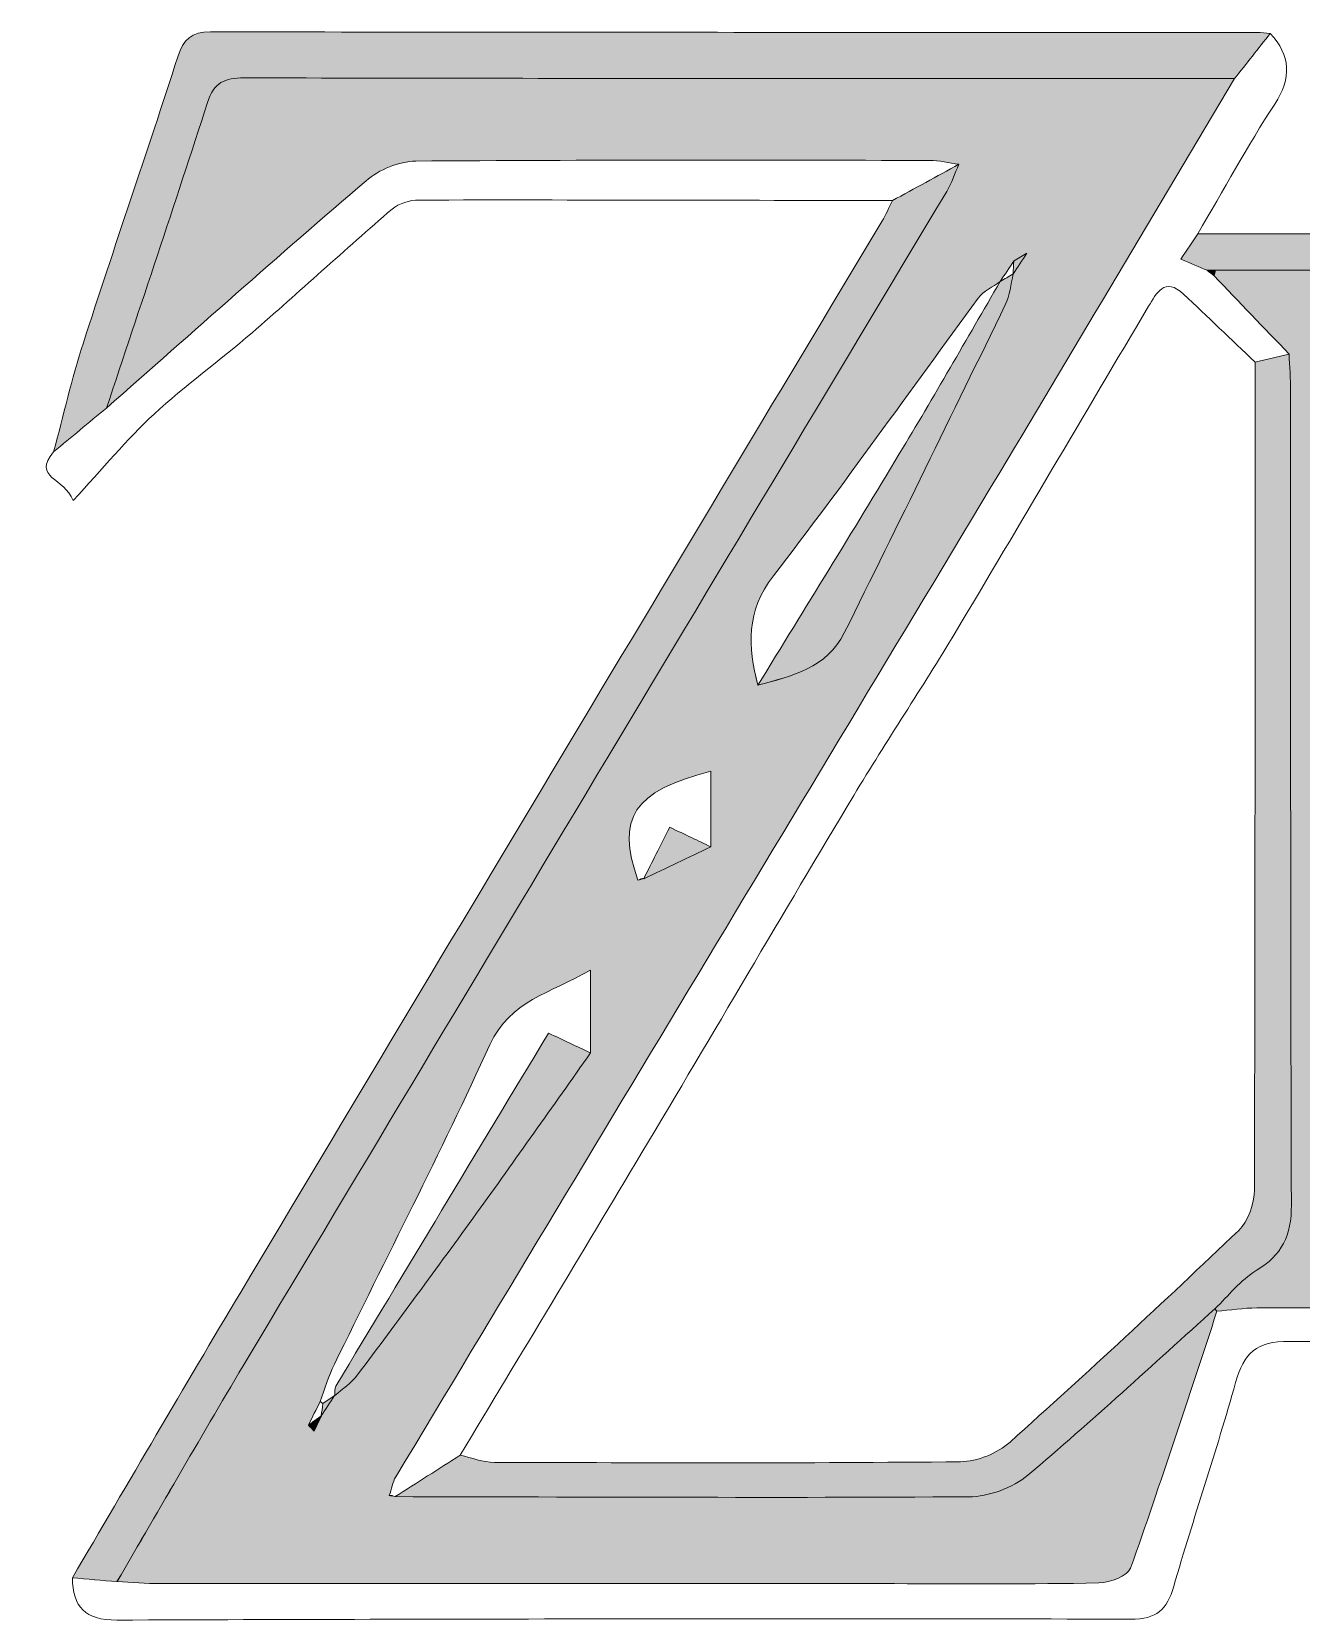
# Model space of a CAD drawing. Header units: inches. Extents: x 4 to 279, y -207 to -83.
# Drawn here: x 4.5 to 99.3, y -207.1 to -88.4 of the extents above; entities that cross this region are included whole.
import ezdxf

# ---------------------------------------------------------------- set-up
doc = ezdxf.new("R2010")
doc.units = ezdxf.units.IN
doc.header["$MEASUREMENT"] = 0
doc.layers.add('Layer 1', color=7, linetype='Continuous')

# ---------------------------------------------------------------- blocks, each defined once
blk = doc.blocks.new('block 3')
at = {"layer": 'Layer 1', "true_color": 0xc6202a}
h = blk.add_hatch(color=22, dxfattribs=at)
h.dxf.hatch_style = 2
edge = h.paths.add_edge_path()
edge.add_spline(control_points=[(96.97, -88.53), (96.08, -89.66), (95.19, -90.79), (94.3, -91.91), (69.64, -91.9), (44.98, -91.91), (20.32, -91.85), (18.86, -91.85), (18.07, -92.19), (17.59, -93.68), (15.13, -101.31), (12.57, -108.91), (10.04, -116.52), (8.72, -117.61), (7.4, -118.7), (6.09, -119.79), (6.82, -117.08), (7.44, -114.32), (8.31, -111.65), (10.61, -104.51), (13.06, -97.41), (15.37, -90.27), (15.8, -88.97), (16.36, -88.41), (17.81, -88.41), (43.87, -88.46), (69.92, -88.45), (95.97, -88.46), (96.3, -88.46), (96.64, -88.51), (96.97, -88.53)], knot_values=[0, 0, 0, 0, 1, 1, 1, 2, 2, 2, 3, 3, 3, 4, 4, 4, 5, 5, 5, 6, 6, 6, 7, 7, 7, 8, 8, 8, 9, 9, 9, 10, 10, 10, 10], degree=3, periodic=1)
h = blk.add_hatch(color=22, dxfattribs=at)
h.dxf.hatch_style = 2
edge = h.paths.add_edge_path()
edge.add_spline(control_points=[(73.71, -98.31), (72.98, -98.21), (72.25, -98.02), (71.52, -98.02), (58.73, -98), (45.93, -97.97), (33.14, -98.07), (31.89, -98.08), (30.4, -98.71), (29.43, -99.54), (22.9, -105.12), (16.49, -110.84), (10.04, -116.52), (12.57, -108.91), (15.13, -101.31), (17.59, -93.68), (18.07, -92.19), (18.86, -91.85), (20.32, -91.85), (44.98, -91.91), (69.64, -91.9), (94.3, -91.91), (88.46, -101.72), (82.64, -111.55), (76.76, -121.34), (61.73, -146.36), (46.68, -171.36), (31.65, -196.37), (31.4, -196.78), (31.32, -197.29), (31.16, -197.76), (31.3, -197.79), (31.44, -197.81), (31.59, -197.84), (31.59, -197.84), (31.6, -197.85), (31.6, -197.85), (45.88, -197.87), (60.16, -197.95), (74.44, -197.86), (75.94, -197.85), (77.73, -197.2), (78.87, -196.24), (83.63, -192.23), (88.2, -187.97), (92.84, -183.81), (92.84, -183.81), (92.99, -184), (92.99, -184), (90.87, -190.4), (88.79, -196.82), (86.54, -203.18), (86.33, -203.77), (85, -204.28), (84.17, -204.3), (79.08, -204.4), (73.99, -204.35), (68.9, -204.35), (50.62, -204.35), (32.35, -204.35), (14.07, -204.35), (12.99, -204.35), (11.91, -204.25), (10.83, -204.2), (14.06, -198.66), (17.26, -193.08), (20.55, -187.57), (37.96, -158.49), (55.39, -129.42), (72.8, -100.33), (73.18, -99.7), (73.41, -98.98), (73.71, -98.31)], knot_values=[0, 0, 0, 0, 1, 1, 1, 2, 2, 2, 3, 3, 3, 4, 4, 4, 5, 5, 5, 6, 6, 6, 7, 7, 7, 8, 8, 8, 9, 9, 9, 10, 10, 10, 11, 11, 11, 12, 12, 12, 13, 13, 13, 14, 14, 14, 15, 15, 15, 16, 16, 16, 17, 17, 17, 18, 18, 18, 19, 19, 19, 20, 20, 20, 21, 21, 21, 22, 22, 22, 23, 23, 23, 24, 24, 24, 24], degree=3, periodic=1)
edge = h.paths.add_edge_path()
edge.add_spline(control_points=[(26.08, -191.82), (26.41, -191.32), (26.75, -190.81), (27.08, -190.3), (27.08, -190.3), (27.09, -190.3), (27.09, -190.3), (27.66, -189.79), (28.34, -189.36), (28.79, -188.76), (31.78, -184.76), (34.75, -180.73), (37.68, -176.68), (40.55, -172.71), (43.36, -168.69), (46.2, -164.7), (46.2, -162.81), (46.2, -160.92), (46.2, -158.51), (43.15, -160.25), (40.19, -160.8), (38.68, -164.09), (34.99, -172.13), (30.94, -180.01), (27.06, -187.96), (26.63, -188.84), (26.35, -189.81), (26, -190.73), (25.71, -191.33), (25.42, -191.92), (25.12, -192.51), (25.27, -192.66), (25.42, -192.81), (25.56, -192.96), (25.74, -192.57), (25.92, -192.19), (26.1, -191.8), (26.1, -191.8), (26.08, -191.82), (26.08, -191.82)], knot_values=[0, 0, 0, 0, 1, 1, 1, 2, 2, 2, 3, 3, 3, 4, 4, 4, 5, 5, 5, 6, 6, 6, 7, 7, 7, 8, 8, 8, 9, 9, 9, 10, 10, 10, 11, 11, 11, 12, 12, 12, 13, 13, 13, 13], degree=3, periodic=1)
edge = h.paths.add_edge_path()
edge.add_spline(control_points=[(77.79, -105.55), (77.79, -105.55), (77.81, -105.54), (77.81, -105.54), (77.48, -106.04), (77.14, -106.55), (76.8, -107.06), (76.8, -107.06), (76.8, -107.06), (76.8, -107.06), (76.25, -107.47), (75.56, -107.78), (75.16, -108.31), (70.06, -115.22), (65.11, -122.25), (59.86, -129.05), (57.8, -131.73), (57.95, -134.34), (58.7, -137.23), (61.23, -136.54), (63.85, -135.94), (65.15, -133.32), (69.2, -125.16), (73.2, -116.98), (77.18, -108.8), (77.52, -108.1), (77.58, -107.27), (77.77, -106.5), (77.77, -106.5), (77.76, -106.52), (77.76, -106.52), (78.1, -106), (78.44, -105.48), (78.79, -104.96), (78.46, -105.15), (78.12, -105.35), (77.79, -105.55)], knot_values=[0, 0, 0, 0, 1, 1, 1, 2, 2, 2, 3, 3, 3, 4, 4, 4, 5, 5, 5, 6, 6, 6, 7, 7, 7, 8, 8, 8, 9, 9, 9, 10, 10, 10, 11, 11, 11, 12, 12, 12, 12], degree=3, periodic=1)
edge = h.paths.add_edge_path()
edge.add_spline(control_points=[(50.19, -151.67), (50.19, -151.67), (50.17, -151.68), (50.17, -151.68), (51.84, -150.89), (53.51, -150.1), (55.18, -149.31), (55.18, -147.46), (55.18, -145.61), (55.18, -143.66), (49.36, -145.14), (48.11, -147.16), (49.74, -151.8), (49.89, -151.75), (50.04, -151.71), (50.19, -151.67)], knot_values=[0, 0, 0, 0, 1, 1, 1, 2, 2, 2, 3, 3, 3, 4, 4, 4, 5, 5, 5, 5], degree=3, periodic=1)
h = blk.add_hatch(color=22, dxfattribs=at)
h.dxf.hatch_style = 2
edge = h.paths.add_edge_path()
edge.add_spline(control_points=[(10.82, -204.2), (9.71, -204.1), (8.6, -204.01), (7.49, -203.91), (11.68, -196.79), (15.83, -189.65), (20.07, -182.56), (36.01, -155.88), (51.99, -129.23), (67.96, -102.57), (68.26, -102.07), (68.49, -101.54), (68.75, -101.02), (70.41, -100.12), (72.06, -99.21), (73.71, -98.31), (73.41, -98.98), (73.18, -99.7), (72.8, -100.33), (55.39, -129.42), (37.96, -158.49), (20.55, -187.57), (17.26, -193.08), (14.06, -198.66), (10.82, -204.2)], knot_values=[0, 0, 0, 0, 1, 1, 1, 2, 2, 2, 3, 3, 3, 4, 4, 4, 5, 5, 5, 6, 6, 6, 7, 7, 7, 8, 8, 8, 8], degree=3, periodic=1)
h = blk.add_hatch(color=22, dxfattribs=at)
h.dxf.hatch_style = 2
edge = h.paths.add_edge_path()
edge.add_spline(control_points=[(167.2, -103.58), (166.33, -104.46), (165.46, -105.35), (164.58, -106.23), (155.55, -106.23), (146.51, -106.23), (137.47, -106.23), (136.36, -103.43), (135.22, -105.35), (134.09, -106.2), (133.89, -106.21), (133.69, -106.22), (133.49, -106.23), (119.95, -106.23), (106.4, -106.23), (92.86, -106.23), (92.66, -106.23), (92.46, -106.23), (92.26, -106.23), (91.67, -105.98), (91.07, -105.72), (90.3, -105.39), (90.76, -104.69), (91.16, -104.1), (91.56, -103.5), (116.02, -103.5), (140.49, -103.49), (164.95, -103.49), (165.7, -103.49), (166.45, -103.55), (167.2, -103.58)], knot_values=[0, 0, 0, 0, 1, 1, 1, 2, 2, 2, 3, 3, 3, 4, 4, 4, 5, 5, 5, 6, 6, 6, 7, 7, 7, 8, 8, 8, 9, 9, 9, 10, 10, 10, 10], degree=3, periodic=1)
h = blk.add_hatch(color=22, dxfattribs=at)
h.dxf.hatch_style = 2
edge = h.paths.add_edge_path()
edge.add_spline(control_points=[(77.76, -106.52), (77.77, -106.19), (77.79, -105.87), (77.81, -105.54), (77.81, -105.54), (77.79, -105.55), (77.79, -105.55), (78.12, -105.35), (78.46, -105.15), (78.79, -104.96), (78.44, -105.48), (78.1, -106), (77.76, -106.52)], knot_values=[0, 0, 0, 0, 1, 1, 1, 2, 2, 2, 3, 3, 3, 4, 4, 4, 4], degree=3, periodic=1)
h = blk.add_hatch(color=22, dxfattribs=at)
h.dxf.hatch_style = 2
edge = h.paths.add_edge_path()
edge.add_spline(control_points=[(77.77, -106.5), (77.58, -107.27), (77.52, -108.1), (77.18, -108.8), (73.2, -116.98), (69.2, -125.16), (65.15, -133.32), (63.85, -135.94), (61.23, -136.54), (58.7, -137.22), (62.22, -131.47), (65.78, -125.74), (69.26, -119.95), (71.83, -115.69), (74.29, -111.36), (76.8, -107.06), (76.8, -107.06), (76.8, -107.06), (76.8, -107.06), (77.12, -106.87), (77.44, -106.69), (77.77, -106.5)], knot_values=[0, 0, 0, 0, 1, 1, 1, 2, 2, 2, 3, 3, 3, 4, 4, 4, 5, 5, 5, 6, 6, 6, 7, 7, 7, 7], degree=3, periodic=1)
at = {"layer": 'Layer 1', "true_color": 0xd42836}
h = blk.add_hatch(color=22, dxfattribs=at)
h.dxf.hatch_style = 2
edge = h.paths.add_edge_path()
edge.add_spline(control_points=[(92.86, -106.23), (92.84, -106.37), (92.82, -106.5), (92.79, -106.64), (92.61, -106.5), (92.44, -106.37), (92.26, -106.23), (92.46, -106.23), (92.66, -106.23), (92.86, -106.23)], knot_values=[0, 0, 0, 0, 1, 1, 1, 2, 2, 2, 3, 3, 3, 3], degree=3, periodic=1)
at = {"layer": 'Layer 1', "true_color": 0xc6202a}
h = blk.add_hatch(color=22, dxfattribs=at)
h.dxf.hatch_style = 2
edge = h.paths.add_edge_path()
edge.add_spline(control_points=[(92.86, -106.23), (106.4, -106.23), (119.95, -106.23), (133.49, -106.23), (133.67, -106.34), (133.84, -106.45), (134.02, -106.56), (133.99, -115.65), (133.97, -124.75), (133.95, -133.84), (131.26, -126.96), (128.59, -120.07), (125.88, -113.2), (125.57, -112.41), (125, -111.71), (124.56, -110.97), (119.96, -110.97), (115.37, -110.97), (110.62, -110.97), (110.58, -111.24), (110.47, -111.64), (110.47, -112.03), (110.46, -121.01), (110.45, -129.99), (110.48, -138.97), (110.49, -139.59), (110.8, -140.21), (110.97, -140.82), (116.52, -142.29), (119.25, -141.39), (122.42, -137.06), (123.3, -135.85), (124.23, -134.67), (125.14, -133.48), (125.14, -140.63), (125.14, -147.78), (125.14, -155.53), (123.26, -152.72), (121.79, -150.41), (120.21, -148.19), (119.77, -147.57), (119.04, -146.79), (118.41, -146.75), (115.86, -146.58), (113.3, -146.68), (110.65, -146.68), (110.56, -147.37), (110.46, -147.77), (110.46, -148.16), (110.45, -157.33), (110.44, -166.5), (110.47, -175.66), (110.47, -176.3), (110.75, -176.93), (110.9, -177.56), (111.06, -177.7), (111.23, -177.85), (111.39, -177.99), (115.23, -177.97), (119.08, -177.82), (122.92, -177.98), (124.82, -178.06), (125.51, -177.34), (126.04, -175.64), (128.69, -167.11), (131.46, -158.61), (134.19, -150.1), (134.26, -157.61), (134.34, -165.12), (134.4, -172.63), (134.42, -176.21), (134.4, -179.78), (134.4, -183.6), (133.3, -183.65), (132.42, -183.73), (131.53, -183.73), (119.67, -183.74), (107.82, -183.73), (95.96, -183.75), (94.97, -183.75), (93.98, -183.91), (92.99, -184), (92.99, -184), (92.84, -183.81), (92.84, -183.81), (93.86, -182.84), (94.74, -181.66), (95.92, -180.96), (97.85, -179.8), (98.56, -178.34), (98.55, -176.06), (98.47, -155.79), (98.5, -135.51), (98.49, -115.24), (98.49, -114.32), (98.41, -113.41), (98.37, -112.49), (96.51, -110.54), (94.65, -108.59), (92.79, -106.64), (92.82, -106.5), (92.84, -106.37), (92.86, -106.23)], knot_values=[0, 0, 0, 0, 1, 1, 1, 2, 2, 2, 3, 3, 3, 4, 4, 4, 5, 5, 5, 6, 6, 6, 7, 7, 7, 8, 8, 8, 9, 9, 9, 10, 10, 10, 11, 11, 11, 12, 12, 12, 13, 13, 13, 14, 14, 14, 15, 15, 15, 16, 16, 16, 17, 17, 17, 18, 18, 18, 19, 19, 19, 20, 20, 20, 21, 21, 21, 22, 22, 22, 23, 23, 23, 24, 24, 24, 25, 25, 25, 26, 26, 26, 27, 27, 27, 28, 28, 28, 29, 29, 29, 30, 30, 30, 31, 31, 31, 32, 32, 32, 33, 33, 33, 34, 34, 34, 34], degree=3, periodic=1)
h = blk.add_hatch(color=22, dxfattribs=at)
h.dxf.hatch_style = 2
edge = h.paths.add_edge_path()
edge.add_spline(control_points=[(36.45, -194.76), (37.31, -194.94), (38.17, -195.28), (39.02, -195.29), (50.63, -195.32), (62.23, -195.36), (73.83, -195.24), (75.08, -195.23), (76.59, -194.61), (77.53, -193.77), (83.31, -188.59), (89, -183.32), (94.61, -177.96), (95.33, -177.28), (95.78, -175.96), (95.78, -174.93), (95.85, -154.32), (95.83, -133.7), (95.83, -113.08), (96.68, -112.88), (97.52, -112.69), (98.37, -112.49), (98.41, -113.41), (98.49, -114.32), (98.49, -115.24), (98.5, -135.51), (98.47, -155.79), (98.55, -176.06), (98.56, -178.34), (97.85, -179.8), (95.92, -180.96), (94.74, -181.66), (93.86, -182.84), (92.84, -183.81), (88.2, -187.97), (83.63, -192.23), (78.87, -196.24), (77.73, -197.2), (75.94, -197.85), (74.44, -197.86), (60.16, -197.95), (45.88, -197.87), (31.6, -197.85), (33.22, -196.82), (34.84, -195.79), (36.45, -194.76)], knot_values=[0, 0, 0, 0, 1, 1, 1, 2, 2, 2, 3, 3, 3, 4, 4, 4, 5, 5, 5, 6, 6, 6, 7, 7, 7, 8, 8, 8, 9, 9, 9, 10, 10, 10, 11, 11, 11, 12, 12, 12, 13, 13, 13, 14, 14, 14, 15, 15, 15, 15], degree=3, periodic=1)
h = blk.add_hatch(color=22, dxfattribs=at)
h.dxf.hatch_style = 2
edge = h.paths.add_edge_path()
edge.add_spline(control_points=[(50.17, -151.68), (50.78, -150.46), (51.4, -149.24), (52.11, -147.84), (53.29, -148.4), (54.24, -148.85), (55.18, -149.31), (53.51, -150.1), (51.84, -150.89), (50.17, -151.68)], knot_values=[0, 0, 0, 0, 1, 1, 1, 2, 2, 2, 3, 3, 3, 3], degree=3, periodic=1)
at = {"layer": 'Layer 1', "true_color": 0xe16974}
h = blk.add_hatch(color=243, dxfattribs=at)
h.dxf.hatch_style = 2
edge = h.paths.add_edge_path()
edge.add_spline(control_points=[(49.74, -151.8), (49.88, -151.71), (50.03, -151.67), (50.19, -151.67), (50.04, -151.71), (49.89, -151.75), (49.74, -151.8)], knot_values=[0, 0, 0, 0, 1, 1, 1, 2, 2, 2, 2], degree=3, periodic=1)
at = {"layer": 'Layer 1', "true_color": 0xc6202a}
h = blk.add_hatch(color=22, dxfattribs=at)
h.dxf.hatch_style = 2
edge = h.paths.add_edge_path()
edge.add_spline(control_points=[(27.09, -190.3), (27.11, -190.06), (27.06, -189.78), (27.17, -189.59), (32.43, -180.85), (37.69, -172.12), (43.06, -163.22), (44.16, -163.74), (45.18, -164.22), (46.2, -164.7), (43.36, -168.69), (40.55, -172.71), (37.68, -176.68), (34.75, -180.73), (31.78, -184.76), (28.79, -188.76), (28.34, -189.36), (27.66, -189.79), (27.09, -190.3)], knot_values=[0, 0, 0, 0, 1, 1, 1, 2, 2, 2, 3, 3, 3, 4, 4, 4, 5, 5, 5, 6, 6, 6, 6], degree=3, periodic=1)
h = blk.add_hatch(color=22, dxfattribs=at)
h.dxf.hatch_style = 2
edge = h.paths.add_edge_path()
edge.add_spline(control_points=[(26.08, -191.82), (26.12, -191.52), (26.16, -191.21), (26.2, -190.9), (26.49, -190.7), (26.79, -190.5), (27.08, -190.3), (26.75, -190.81), (26.41, -191.32), (26.08, -191.82)], knot_values=[0, 0, 0, 0, 1, 1, 1, 2, 2, 2, 3, 3, 3, 3], degree=3, periodic=1)
h = blk.add_hatch(color=22, dxfattribs=at)
h.dxf.hatch_style = 2
edge = h.paths.add_edge_path()
edge.add_spline(control_points=[(26.1, -191.8), (25.92, -192.19), (25.74, -192.57), (25.56, -192.96), (25.42, -192.81), (25.27, -192.66), (25.12, -192.51), (25.45, -192.27), (25.77, -192.04), (26.1, -191.8)], knot_values=[0, 0, 0, 0, 1, 1, 1, 2, 2, 2, 3, 3, 3, 3], degree=3, periodic=1)
at = {"layer": 'Layer 1', "true_color": 0xd42836}
h = blk.add_hatch(color=22, dxfattribs=at)
h.dxf.hatch_style = 2
edge = h.paths.add_edge_path()
edge.add_spline(control_points=[(31.59, -197.84), (31.44, -197.81), (31.3, -197.79), (31.16, -197.76), (31.31, -197.75), (31.45, -197.78), (31.59, -197.84)], knot_values=[0, 0, 0, 0, 1, 1, 1, 2, 2, 2, 2], degree=3, periodic=1)
at = {"layer": 'Layer 1', "lineweight": 0}
for points, knots in [([(96.97, -88.53), (96.08, -89.66), (95.19, -90.79), (94.3, -91.91), (69.64, -91.9), (44.98, -91.91), (20.32, -91.85), (18.86, -91.85), (18.07, -92.19), (17.59, -93.68), (15.13, -101.31), (12.57, -108.91), (10.04, -116.52), (8.72, -117.61), (7.4, -118.7), (6.09, -119.79), (6.82, -117.08), (7.44, -114.32), (8.31, -111.65), (10.61, -104.51), (13.06, -97.41), (15.37, -90.27), (15.8, -88.97), (16.36, -88.41), (17.81, -88.41), (43.87, -88.46), (69.92, -88.45), (95.97, -88.46), (96.3, -88.46), (96.64, -88.51), (96.97, -88.53)], [0, 0, 0, 0, 1, 1, 1, 2, 2, 2, 3, 3, 3, 4, 4, 4, 5, 5, 5, 6, 6, 6, 7, 7, 7, 8, 8, 8, 9, 9, 9, 10, 10, 10, 10]), ([(96.97, -88.53), (98.49, -90.2), (98.59, -91.84), (97.3, -93.81), (95.26, -96.96), (93.46, -100.26), (91.56, -103.5), (91.16, -104.1), (90.76, -104.69), (90.3, -105.39), (91.07, -105.72), (91.67, -105.98), (92.26, -106.23), (92.44, -106.37), (92.61, -106.5), (92.79, -106.64), (94.65, -108.59), (96.51, -110.54), (98.37, -112.49), (97.52, -112.69), (96.68, -112.88), (95.83, -113.08), (94.05, -111.39), (92.28, -109.69), (90.5, -108.01), (89.08, -106.69), (88.45, -107.97), (87.88, -108.92), (83.05, -117.04), (78.28, -125.2), (73.43, -133.31), (70.98, -137.4), (68.31, -141.37), (65.86, -145.46), (60.55, -154.33), (55.33, -163.27), (50.03, -172.15), (45.53, -179.7), (40.98, -187.23), (36.45, -194.76), (34.84, -195.79), (33.22, -196.82), (31.6, -197.85), (31.6, -197.85), (31.59, -197.84), (31.59, -197.84), (31.45, -197.78), (31.31, -197.75), (31.16, -197.76), (31.32, -197.29), (31.4, -196.78), (31.65, -196.37), (46.68, -171.36), (61.73, -146.36), (76.76, -121.34), (82.64, -111.55), (88.46, -101.72), (94.3, -91.91), (95.19, -90.79), (96.08, -89.66), (96.97, -88.53)], [0, 0, 0, 0, 1, 1, 1, 2, 2, 2, 3, 3, 3, 4, 4, 4, 5, 5, 5, 6, 6, 6, 7, 7, 7, 8, 8, 8, 9, 9, 9, 10, 10, 10, 11, 11, 11, 12, 12, 12, 13, 13, 13, 14, 14, 14, 15, 15, 15, 16, 16, 16, 17, 17, 17, 18, 18, 18, 19, 19, 19, 20, 20, 20, 20]), ([(73.71, -98.31), (72.98, -98.21), (72.25, -98.02), (71.52, -98.02), (58.73, -98), (45.93, -97.97), (33.14, -98.07), (31.89, -98.08), (30.4, -98.71), (29.43, -99.54), (22.9, -105.12), (16.49, -110.84), (10.04, -116.52), (12.57, -108.91), (15.13, -101.31), (17.59, -93.68), (18.07, -92.19), (18.86, -91.85), (20.32, -91.85), (44.98, -91.91), (69.64, -91.9), (94.3, -91.91), (88.46, -101.72), (82.64, -111.55), (76.76, -121.34), (61.73, -146.36), (46.68, -171.36), (31.65, -196.37), (31.4, -196.78), (31.32, -197.29), (31.16, -197.76), (31.3, -197.79), (31.44, -197.81), (31.59, -197.84), (31.59, -197.84), (31.6, -197.85), (31.6, -197.85), (45.88, -197.87), (60.16, -197.95), (74.44, -197.86), (75.94, -197.85), (77.73, -197.2), (78.87, -196.24), (83.63, -192.23), (88.2, -187.97), (92.84, -183.81), (92.84, -183.81), (92.99, -184), (92.99, -184), (90.87, -190.4), (88.79, -196.82), (86.54, -203.18), (86.33, -203.77), (85, -204.28), (84.17, -204.3), (79.08, -204.4), (73.99, -204.35), (68.9, -204.35), (50.62, -204.35), (32.35, -204.35), (14.07, -204.35), (12.99, -204.35), (11.91, -204.25), (10.83, -204.2), (14.06, -198.66), (17.26, -193.08), (20.55, -187.57), (37.96, -158.49), (55.39, -129.42), (72.8, -100.33), (73.18, -99.7), (73.41, -98.98), (73.71, -98.31)], [0, 0, 0, 0, 1, 1, 1, 2, 2, 2, 3, 3, 3, 4, 4, 4, 5, 5, 5, 6, 6, 6, 7, 7, 7, 8, 8, 8, 9, 9, 9, 10, 10, 10, 11, 11, 11, 12, 12, 12, 13, 13, 13, 14, 14, 14, 15, 15, 15, 16, 16, 16, 17, 17, 17, 18, 18, 18, 19, 19, 19, 20, 20, 20, 21, 21, 21, 22, 22, 22, 23, 23, 23, 24, 24, 24, 24]), ([(73.71, -98.31), (72.06, -99.21), (70.41, -100.12), (68.75, -101.02), (56.97, -101), (45.18, -100.96), (33.39, -100.98), (32.71, -100.98), (31.87, -101.23), (31.37, -101.66), (27.84, -104.7), (24.42, -107.85), (20.91, -110.89), (18.51, -112.97), (15.91, -114.83), (13.59, -116.98), (11.55, -118.87), (9.77, -121.03), (7.55, -123.42), (6.9, -121.73), (4.46, -121.73), (6.09, -119.79), (7.4, -118.7), (8.72, -117.61), (10.04, -116.52), (16.49, -110.84), (22.9, -105.12), (29.43, -99.54), (30.4, -98.71), (31.89, -98.08), (33.14, -98.07), (45.93, -97.97), (58.73, -98), (71.52, -98.02), (72.25, -98.02), (72.98, -98.21), (73.71, -98.31)], [0, 0, 0, 0, 1, 1, 1, 2, 2, 2, 3, 3, 3, 4, 4, 4, 5, 5, 5, 6, 6, 6, 7, 7, 7, 8, 8, 8, 9, 9, 9, 10, 10, 10, 11, 11, 11, 12, 12, 12, 12]), ([(10.82, -204.2), (9.71, -204.1), (8.6, -204.01), (7.49, -203.91), (11.68, -196.79), (15.83, -189.65), (20.07, -182.56), (36.01, -155.88), (51.99, -129.23), (67.96, -102.57), (68.26, -102.07), (68.49, -101.54), (68.75, -101.02), (70.41, -100.12), (72.06, -99.21), (73.71, -98.31), (73.41, -98.98), (73.18, -99.7), (72.8, -100.33), (55.39, -129.42), (37.96, -158.49), (20.55, -187.57), (17.26, -193.08), (14.06, -198.66), (10.82, -204.2)], [0, 0, 0, 0, 1, 1, 1, 2, 2, 2, 3, 3, 3, 4, 4, 4, 5, 5, 5, 6, 6, 6, 7, 7, 7, 8, 8, 8, 8]), ([(167.2, -103.58), (166.33, -104.46), (165.46, -105.35), (164.58, -106.23), (155.55, -106.23), (146.51, -106.23), (137.47, -106.23), (136.36, -103.43), (135.22, -105.35), (134.09, -106.2), (133.89, -106.21), (133.69, -106.22), (133.49, -106.23), (119.95, -106.23), (106.4, -106.23), (92.86, -106.23), (92.66, -106.23), (92.46, -106.23), (92.26, -106.23), (91.67, -105.98), (91.07, -105.72), (90.3, -105.39), (90.76, -104.69), (91.16, -104.1), (91.56, -103.5), (116.02, -103.5), (140.49, -103.49), (164.95, -103.49), (165.7, -103.49), (166.45, -103.55), (167.2, -103.58)], [0, 0, 0, 0, 1, 1, 1, 2, 2, 2, 3, 3, 3, 4, 4, 4, 5, 5, 5, 6, 6, 6, 7, 7, 7, 8, 8, 8, 9, 9, 9, 10, 10, 10, 10]), ([(77.79, -105.55), (77.79, -105.55), (77.81, -105.54), (77.81, -105.54), (77.48, -106.04), (77.14, -106.55), (76.8, -107.06), (76.8, -107.06), (76.8, -107.06), (76.8, -107.06), (76.25, -107.47), (75.56, -107.78), (75.16, -108.31), (70.06, -115.22), (65.11, -122.25), (59.86, -129.05), (57.8, -131.73), (57.95, -134.34), (58.7, -137.23), (61.23, -136.54), (63.85, -135.94), (65.15, -133.32), (69.2, -125.16), (73.2, -116.98), (77.18, -108.8), (77.52, -108.1), (77.58, -107.27), (77.77, -106.5), (77.77, -106.5), (77.76, -106.52), (77.76, -106.52), (78.1, -106), (78.44, -105.48), (78.79, -104.96), (78.46, -105.15), (78.12, -105.35), (77.79, -105.55)], [0, 0, 0, 0, 1, 1, 1, 2, 2, 2, 3, 3, 3, 4, 4, 4, 5, 5, 5, 6, 6, 6, 7, 7, 7, 8, 8, 8, 9, 9, 9, 10, 10, 10, 11, 11, 11, 12, 12, 12, 12]), ([(77.77, -106.5), (77.44, -106.69), (77.12, -106.87), (76.8, -107.06), (77.14, -106.55), (77.48, -106.04), (77.81, -105.54), (77.79, -105.87), (77.77, -106.19), (77.76, -106.52), (77.76, -106.52), (77.77, -106.5), (77.77, -106.5)], [0, 0, 0, 0, 1, 1, 1, 2, 2, 2, 3, 3, 3, 4, 4, 4, 4]), ([(77.76, -106.52), (77.77, -106.19), (77.79, -105.87), (77.81, -105.54), (77.81, -105.54), (77.79, -105.55), (77.79, -105.55), (78.12, -105.35), (78.46, -105.15), (78.79, -104.96), (78.44, -105.48), (78.1, -106), (77.76, -106.52)], [0, 0, 0, 0, 1, 1, 1, 2, 2, 2, 3, 3, 3, 4, 4, 4, 4]), ([(78.79, -104.96), (78.46, -105.15), (78.12, -105.35), (77.79, -105.55), (78.12, -105.35), (78.46, -105.15), (78.79, -104.96)], [0, 0, 0, 0, 1, 1, 1, 2, 2, 2, 2]), ([(77.77, -106.5), (77.58, -107.27), (77.52, -108.1), (77.18, -108.8), (73.2, -116.98), (69.2, -125.16), (65.15, -133.32), (63.85, -135.94), (61.23, -136.54), (58.7, -137.22), (62.22, -131.47), (65.78, -125.74), (69.26, -119.95), (71.83, -115.69), (74.29, -111.36), (76.8, -107.06), (76.8, -107.06), (76.8, -107.06), (76.8, -107.06), (77.12, -106.87), (77.44, -106.69), (77.77, -106.5)], [0, 0, 0, 0, 1, 1, 1, 2, 2, 2, 3, 3, 3, 4, 4, 4, 5, 5, 5, 6, 6, 6, 7, 7, 7, 7]), ([(92.86, -106.23), (92.84, -106.37), (92.82, -106.5), (92.79, -106.64), (92.61, -106.5), (92.44, -106.37), (92.26, -106.23), (92.46, -106.23), (92.66, -106.23), (92.86, -106.23)], [0, 0, 0, 0, 1, 1, 1, 2, 2, 2, 3, 3, 3, 3]), ([(92.86, -106.23), (106.4, -106.23), (119.95, -106.23), (133.49, -106.23), (133.67, -106.34), (133.84, -106.45), (134.02, -106.56), (133.99, -115.65), (133.97, -124.75), (133.95, -133.84), (131.26, -126.96), (128.59, -120.07), (125.88, -113.2), (125.57, -112.41), (125, -111.71), (124.56, -110.97), (119.96, -110.97), (115.37, -110.97), (110.62, -110.97), (110.58, -111.24), (110.47, -111.64), (110.47, -112.03), (110.46, -121.01), (110.45, -129.99), (110.48, -138.97), (110.49, -139.59), (110.8, -140.21), (110.97, -140.82), (116.52, -142.29), (119.25, -141.39), (122.42, -137.06), (123.3, -135.85), (124.23, -134.67), (125.14, -133.48), (125.14, -140.63), (125.14, -147.78), (125.14, -155.53), (123.26, -152.72), (121.79, -150.41), (120.21, -148.19), (119.77, -147.57), (119.04, -146.79), (118.41, -146.75), (115.86, -146.58), (113.3, -146.68), (110.65, -146.68), (110.56, -147.37), (110.46, -147.77), (110.46, -148.16), (110.45, -157.33), (110.44, -166.5), (110.47, -175.66), (110.47, -176.3), (110.75, -176.93), (110.9, -177.56), (111.06, -177.7), (111.23, -177.85), (111.39, -177.99), (115.23, -177.97), (119.08, -177.82), (122.92, -177.98), (124.82, -178.06), (125.51, -177.34), (126.04, -175.64), (128.69, -167.11), (131.46, -158.61), (134.19, -150.1), (134.26, -157.61), (134.34, -165.12), (134.4, -172.63), (134.42, -176.21), (134.4, -179.78), (134.4, -183.6), (133.3, -183.65), (132.42, -183.73), (131.53, -183.73), (119.67, -183.74), (107.82, -183.73), (95.96, -183.75), (94.97, -183.75), (93.98, -183.91), (92.99, -184), (92.99, -184), (92.84, -183.81), (92.84, -183.81), (93.86, -182.84), (94.74, -181.66), (95.92, -180.96), (97.85, -179.8), (98.56, -178.34), (98.55, -176.06), (98.47, -155.79), (98.5, -135.51), (98.49, -115.24), (98.49, -114.32), (98.41, -113.41), (98.37, -112.49), (96.51, -110.54), (94.65, -108.59), (92.79, -106.64), (92.82, -106.5), (92.84, -106.37), (92.86, -106.23)], [0, 0, 0, 0, 1, 1, 1, 2, 2, 2, 3, 3, 3, 4, 4, 4, 5, 5, 5, 6, 6, 6, 7, 7, 7, 8, 8, 8, 9, 9, 9, 10, 10, 10, 11, 11, 11, 12, 12, 12, 13, 13, 13, 14, 14, 14, 15, 15, 15, 16, 16, 16, 17, 17, 17, 18, 18, 18, 19, 19, 19, 20, 20, 20, 21, 21, 21, 22, 22, 22, 23, 23, 23, 24, 24, 24, 25, 25, 25, 26, 26, 26, 27, 27, 27, 28, 28, 28, 29, 29, 29, 30, 30, 30, 31, 31, 31, 32, 32, 32, 33, 33, 33, 34, 34, 34, 34]), ([(209.27, -107.46), (214.97, -109.89), (219.13, -113.77), (222.03, -119.4), (226, -127.1), (227.81, -135.17), (227.82, -143.73), (227.82, -145.52), (227.53, -147.31), (227.37, -149.1), (227.5, -150.81), (228.05, -152.63), (227.66, -154.21), (226.5, -158.95), (225, -163.61), (223.58, -168.29), (223.23, -169.46), (222.7, -170.59), (222.26, -171.74), (220.09, -174.08), (217.91, -176.41), (215.75, -178.76), (215.66, -178.86), (215.72, -179.08), (215.72, -179.25), (215.72, -179.25), (215.72, -179.2), (215.72, -179.2), (210.9, -183.39), (204.75, -184.31), (198.9, -185.88), (197.16, -186.35), (195.25, -186.29), (193.42, -186.29), (161.74, -186.31), (130.07, -186.34), (98.39, -186.25), (95.95, -186.24), (95, -187.13), (94.38, -189.33), (92.95, -194.43), (91.24, -199.45), (89.76, -204.54), (89.25, -206.29), (88.52, -207.01), (86.53, -207), (61.29, -206.95), (36.05, -206.98), (10.81, -207.07), (8.43, -207.08), (7.53, -206.09), (7.49, -203.91), (8.6, -204.01), (9.71, -204.1), (10.83, -204.2), (11.91, -204.25), (12.99, -204.35), (14.07, -204.35), (32.35, -204.35), (50.62, -204.35), (68.9, -204.35), (73.99, -204.35), (79.08, -204.4), (84.17, -204.3), (85, -204.28), (86.33, -203.77), (86.54, -203.18), (88.79, -196.82), (90.87, -190.4), (92.99, -184), (93.98, -183.91), (94.97, -183.75), (95.96, -183.75), (107.82, -183.73), (119.67, -183.74), (131.53, -183.73), (132.42, -183.73), (133.3, -183.65), (134.4, -183.6), (134.4, -179.78), (134.42, -176.21), (134.4, -172.63), (134.34, -165.12), (134.26, -157.61), (134.19, -150.1), (134.97, -149.3), (135.75, -148.49), (136.52, -147.69), (136.78, -148.33), (137.26, -148.96), (137.27, -149.6), (137.33, -159.47), (137.33, -169.33), (137.35, -179.2), (137.1, -180.33), (136.78, -181.46), (136.65, -182.61), (136.61, -182.95), (137.1, -183.34), (137.35, -183.71), (150.02, -183.71), (162.68, -183.71), (175.56, -183.71), (175.56, -181.28), (175.57, -179.2), (175.56, -177.13), (175.5, -168.1), (175.43, -159.08), (175.36, -150.06), (176.17, -149.11), (176.97, -148.16), (177.78, -147.21), (178.03, -147.84), (178.51, -148.47), (178.51, -149.11), (178.58, -158.85), (178.59, -168.59), (178.61, -178.32), (178.27, -180.03), (177.93, -181.73), (177.59, -183.43), (178.41, -183.54), (179.22, -183.75), (180.04, -183.73), (185.62, -183.63), (191.21, -183.53), (196.8, -183.32), (208.85, -182.88), (217.97, -176.16), (221.83, -164.77), (224.79, -156.02), (225.21, -147.01), (224.35, -137.85), (223.2, -125.67), (219.15, -115.29), (207.72, -109.12), (208.23, -108.57), (208.75, -108.01), (209.27, -107.46)], [0, 0, 0, 0, 1, 1, 1, 2, 2, 2, 3, 3, 3, 4, 4, 4, 5, 5, 5, 6, 6, 6, 7, 7, 7, 8, 8, 8, 9, 9, 9, 10, 10, 10, 11, 11, 11, 12, 12, 12, 13, 13, 13, 14, 14, 14, 15, 15, 15, 16, 16, 16, 17, 17, 17, 18, 18, 18, 19, 19, 19, 20, 20, 20, 21, 21, 21, 22, 22, 22, 23, 23, 23, 24, 24, 24, 25, 25, 25, 26, 26, 26, 27, 27, 27, 28, 28, 28, 29, 29, 29, 30, 30, 30, 31, 31, 31, 32, 32, 32, 33, 33, 33, 34, 34, 34, 35, 35, 35, 36, 36, 36, 37, 37, 37, 38, 38, 38, 39, 39, 39, 40, 40, 40, 41, 41, 41, 42, 42, 42, 43, 43, 43, 44, 44, 44, 45, 45, 45, 46, 46, 46, 46]), ([(76.8, -107.06), (74.29, -111.36), (71.83, -115.69), (69.26, -119.95), (65.78, -125.74), (62.22, -131.47), (58.7, -137.22), (57.95, -134.34), (57.8, -131.73), (59.86, -129.05), (65.11, -122.25), (70.06, -115.22), (75.16, -108.31), (75.56, -107.78), (76.25, -107.47), (76.8, -107.06)], [0, 0, 0, 0, 1, 1, 1, 2, 2, 2, 3, 3, 3, 4, 4, 4, 5, 5, 5, 5]), ([(36.45, -194.76), (37.31, -194.94), (38.17, -195.28), (39.02, -195.29), (50.63, -195.32), (62.23, -195.36), (73.83, -195.24), (75.08, -195.23), (76.59, -194.61), (77.53, -193.77), (83.31, -188.59), (89, -183.32), (94.61, -177.96), (95.33, -177.28), (95.78, -175.96), (95.78, -174.93), (95.85, -154.32), (95.83, -133.7), (95.83, -113.08), (96.68, -112.88), (97.52, -112.69), (98.37, -112.49), (98.41, -113.41), (98.49, -114.32), (98.49, -115.24), (98.5, -135.51), (98.47, -155.79), (98.55, -176.06), (98.56, -178.34), (97.85, -179.8), (95.92, -180.96), (94.74, -181.66), (93.86, -182.84), (92.84, -183.81), (88.2, -187.97), (83.63, -192.23), (78.87, -196.24), (77.73, -197.2), (75.94, -197.85), (74.44, -197.86), (60.16, -197.95), (45.88, -197.87), (31.6, -197.85), (33.22, -196.82), (34.84, -195.79), (36.45, -194.76)], [0, 0, 0, 0, 1, 1, 1, 2, 2, 2, 3, 3, 3, 4, 4, 4, 5, 5, 5, 6, 6, 6, 7, 7, 7, 8, 8, 8, 9, 9, 9, 10, 10, 10, 11, 11, 11, 12, 12, 12, 13, 13, 13, 14, 14, 14, 15, 15, 15, 15]), ([(50.19, -151.67), (50.19, -151.67), (50.17, -151.68), (50.17, -151.68), (51.84, -150.89), (53.51, -150.1), (55.18, -149.31), (55.18, -147.46), (55.18, -145.61), (55.18, -143.66), (49.36, -145.14), (48.11, -147.16), (49.74, -151.8), (49.89, -151.75), (50.04, -151.71), (50.19, -151.67)], [0, 0, 0, 0, 1, 1, 1, 2, 2, 2, 3, 3, 3, 4, 4, 4, 5, 5, 5, 5]), ([(49.74, -151.8), (48.11, -147.16), (49.36, -145.14), (55.18, -143.66), (55.18, -145.61), (55.18, -147.46), (55.18, -149.31), (54.24, -148.85), (53.29, -148.4), (52.11, -147.84), (51.4, -149.24), (50.78, -150.46), (50.17, -151.68), (50.17, -151.68), (50.19, -151.67), (50.19, -151.67), (50.03, -151.67), (49.88, -151.71), (49.74, -151.8)], [0, 0, 0, 0, 1, 1, 1, 2, 2, 2, 3, 3, 3, 4, 4, 4, 5, 5, 5, 6, 6, 6, 6]), ([(50.17, -151.68), (50.78, -150.46), (51.4, -149.24), (52.11, -147.84), (53.29, -148.4), (54.24, -148.85), (55.18, -149.31), (53.51, -150.1), (51.84, -150.89), (50.17, -151.68)], [0, 0, 0, 0, 1, 1, 1, 2, 2, 2, 3, 3, 3, 3]), ([(49.74, -151.8), (49.88, -151.71), (50.03, -151.67), (50.19, -151.67), (50.04, -151.71), (49.89, -151.75), (49.74, -151.8)], [0, 0, 0, 0, 1, 1, 1, 2, 2, 2, 2]), ([(26.08, -191.82), (26.41, -191.32), (26.75, -190.81), (27.08, -190.3), (27.08, -190.3), (27.09, -190.3), (27.09, -190.3), (27.66, -189.79), (28.34, -189.36), (28.79, -188.76), (31.78, -184.76), (34.75, -180.73), (37.68, -176.68), (40.55, -172.71), (43.36, -168.69), (46.2, -164.7), (46.2, -162.81), (46.2, -160.92), (46.2, -158.51), (43.15, -160.25), (40.19, -160.8), (38.68, -164.09), (34.99, -172.13), (30.94, -180.01), (27.06, -187.96), (26.63, -188.84), (26.35, -189.81), (26, -190.73), (25.71, -191.33), (25.42, -191.92), (25.12, -192.51), (25.27, -192.66), (25.42, -192.81), (25.56, -192.96), (25.74, -192.57), (25.92, -192.19), (26.1, -191.8), (26.1, -191.8), (26.08, -191.82), (26.08, -191.82)], [0, 0, 0, 0, 1, 1, 1, 2, 2, 2, 3, 3, 3, 4, 4, 4, 5, 5, 5, 6, 6, 6, 7, 7, 7, 8, 8, 8, 9, 9, 9, 10, 10, 10, 11, 11, 11, 12, 12, 12, 13, 13, 13, 13]), ([(26, -190.73), (26.35, -189.81), (26.63, -188.84), (27.06, -187.96), (30.94, -180.01), (34.99, -172.13), (38.68, -164.09), (40.19, -160.8), (43.15, -160.25), (46.2, -158.51), (46.2, -160.92), (46.2, -162.81), (46.2, -164.7), (45.18, -164.22), (44.16, -163.74), (43.06, -163.22), (37.69, -172.12), (32.43, -180.85), (27.17, -189.59), (27.06, -189.78), (27.11, -190.06), (27.09, -190.3), (27.09, -190.3), (27.08, -190.3), (27.08, -190.3), (26.79, -190.5), (26.49, -190.7), (26.2, -190.9), (26.13, -190.85), (26.07, -190.79), (26, -190.73)], [0, 0, 0, 0, 1, 1, 1, 2, 2, 2, 3, 3, 3, 4, 4, 4, 5, 5, 5, 6, 6, 6, 7, 7, 7, 8, 8, 8, 9, 9, 9, 10, 10, 10, 10]), ([(27.09, -190.3), (27.11, -190.06), (27.06, -189.78), (27.17, -189.59), (32.43, -180.85), (37.69, -172.12), (43.06, -163.22), (44.16, -163.74), (45.18, -164.22), (46.2, -164.7), (43.36, -168.69), (40.55, -172.71), (37.68, -176.68), (34.75, -180.73), (31.78, -184.76), (28.79, -188.76), (28.34, -189.36), (27.66, -189.79), (27.09, -190.3)], [0, 0, 0, 0, 1, 1, 1, 2, 2, 2, 3, 3, 3, 4, 4, 4, 5, 5, 5, 6, 6, 6, 6]), ([(26.1, -191.8), (25.77, -192.04), (25.45, -192.27), (25.12, -192.51), (25.42, -191.92), (25.71, -191.33), (26, -190.73), (26.07, -190.79), (26.13, -190.85), (26.2, -190.9), (26.16, -191.21), (26.12, -191.52), (26.08, -191.82), (26.08, -191.82), (26.1, -191.8), (26.1, -191.8)], [0, 0, 0, 0, 1, 1, 1, 2, 2, 2, 3, 3, 3, 4, 4, 4, 5, 5, 5, 5]), ([(26.08, -191.82), (26.12, -191.52), (26.16, -191.21), (26.2, -190.9), (26.49, -190.7), (26.79, -190.5), (27.08, -190.3), (26.75, -190.81), (26.41, -191.32), (26.08, -191.82)], [0, 0, 0, 0, 1, 1, 1, 2, 2, 2, 3, 3, 3, 3]), ([(26.1, -191.8), (25.92, -192.19), (25.74, -192.57), (25.56, -192.96), (25.42, -192.81), (25.27, -192.66), (25.12, -192.51), (25.45, -192.27), (25.77, -192.04), (26.1, -191.8)], [0, 0, 0, 0, 1, 1, 1, 2, 2, 2, 3, 3, 3, 3]), ([(31.59, -197.84), (31.44, -197.81), (31.3, -197.79), (31.16, -197.76), (31.31, -197.75), (31.45, -197.78), (31.59, -197.84)], [0, 0, 0, 0, 1, 1, 1, 2, 2, 2, 2])]:
    blk.add_open_spline(points, degree=3, knots=knots, dxfattribs=at)
blk = doc.blocks.new('block 2')
at = {"layer": 'Layer 1'}
blk.add_blockref('block 3', (0, 0), dxfattribs=at)

msp = doc.modelspace()

# ---------------------------------------------------------------- block references
at = {"layer": 'Layer 1'}
msp.add_blockref('block 2', (0, 0), dxfattribs=at)

doc.saveas('drawing.dxf')
